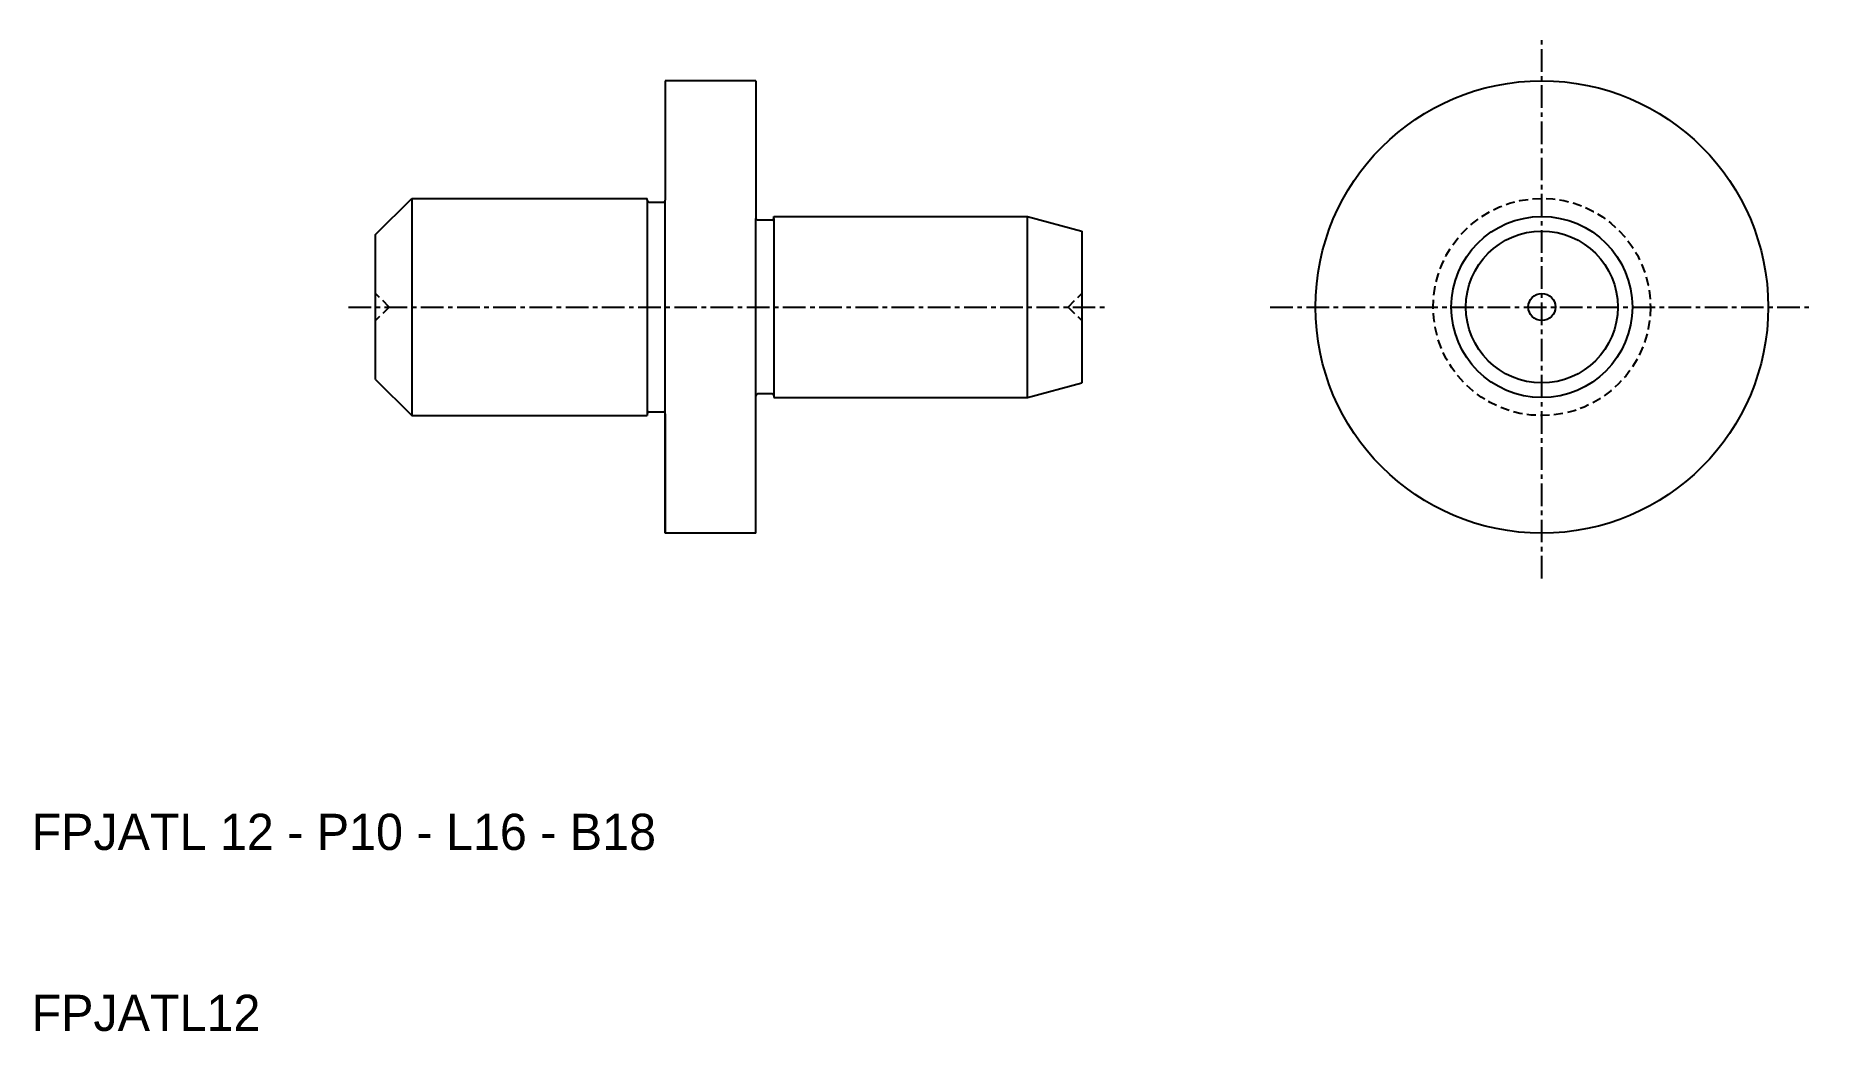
# Model space of a CAD drawing. Extents: x 10.2 to 108.4, y 10 to 65.
import ezdxf

# ---------------------------------------------------------------- set-up
doc = ezdxf.new("R2010")
doc.units = 0
doc.linetypes.add('CENTER', pattern=[2, 1.25, -0.25, 0.25, -0.25])
doc.linetypes.add('DASHED', pattern=[0.75, 0.5, -0.25])
doc.layers.get('0').update_dxf_attribs({"linetype": 'CONTINUOUS'})
doc.layers.add('CENTER', color=1, linetype='CENTER')

msp = doc.modelspace()

# ---------------------------------------------------------------- linework, layer by layer
at = {"color": 7, "linetype": 'CONTINUOUS'}
for p, q in [((45, 62.5), (45, 55.9)), ((50, 62.5), (45, 62.5)), ((50, 62.5), (50, 54.9)), ((29, 54), (31, 56)), ((31, 56), (31, 44)), ((31, 56), (44, 56)), ((44, 55.9), (44, 56)), ((44, 55.9), (44, 44.1)), ((44.1, 55.8), (44.9, 55.8)), ((45, 44.1), (45, 55.9)), ((51, 55), (65, 55)), ((51, 54.9), (51, 55)), ((51, 54.9), (51, 55)), ((65, 45), (65, 55)), ((65, 55), (68, 54.196)), ((50, 45.1), (50, 54.9)), ((50.9, 54.8), (50.1, 54.8)), ((51, 54.9), (51, 45.1)), ((68, 54.196), (68, 45.804)), ((29, 46), (29, 54)), ((29, 46), (31, 44)), ((50.9, 45.2), (50.1, 45.2)), ((65, 45), (68, 45.804)), ((44.1, 44.2), (44.9, 44.2)), ((50, 37.5), (50, 45.1)), ((51, 45.1), (51, 45)), ((51, 45), (65, 45)), ((31, 44), (44, 44)), ((44, 44.1), (44, 44)), ((45, 44.1), (45, 37.5)), ((45, 37.5), (45, 44.1)), ((50, 37.5), (45, 37.5))]:
    msp.add_line(p, q, dxfattribs=at)
at = {"color": 3, "linetype": 'DASHED'}
for p, q in [((29.75, 50), (29, 50.75)), ((67.25, 50), (68, 50.75)), ((29.75, 50), (29, 49.25)), ((67.25, 50), (68, 49.25))]:
    msp.add_line(p, q, dxfattribs=at)
at = {"color": 7, "linetype": 'CONTINUOUS'}
for radius in [12.5, 5, 4.196, 0.75]:
    msp.add_circle((93.412, 50), radius, dxfattribs=at)
at = {"color": 3, "linetype": 'DASHED'}
msp.add_circle((93.412, 50), 6, dxfattribs=at)
at = {"color": 7, "linetype": 'CONTINUOUS'}
for centre, start, end in [((44.1, 55.9), 180, 270), ((44.9, 55.9), 270, 0), ((50.1, 54.9), 180, 270), ((50.9, 54.9), 270, 0), ((50.1, 45.1), 90, 180), ((50.9, 45.1), 0, 90), ((44.1, 44.1), 90, 180), ((44.9, 44.1), 0, 90)]:
    msp.add_arc(centre, 0.1, start, end, dxfattribs=at)
at = {"layer": 'CENTER', "color": 1, "linetype": 'CENTER'}
for p, q in [((93.412, 35), (93.412, 65)), ((27.5, 50), (69.5, 50)), ((78.412, 50), (108.412, 50))]:
    msp.add_line(p, q, dxfattribs=at)

# ---------------------------------------------------------------- texts
at = {"color": 7, "linetype": 'CONTINUOUS'}
for s, p in [('FPJATL 12 - P10 - L16 - B18', (10, 20)), ('FPJATL12', (10, 10))]:
    msp.add_text(s, height=2, dxfattribs=at).set_placement(p)

doc.saveas('drawing.dxf')
